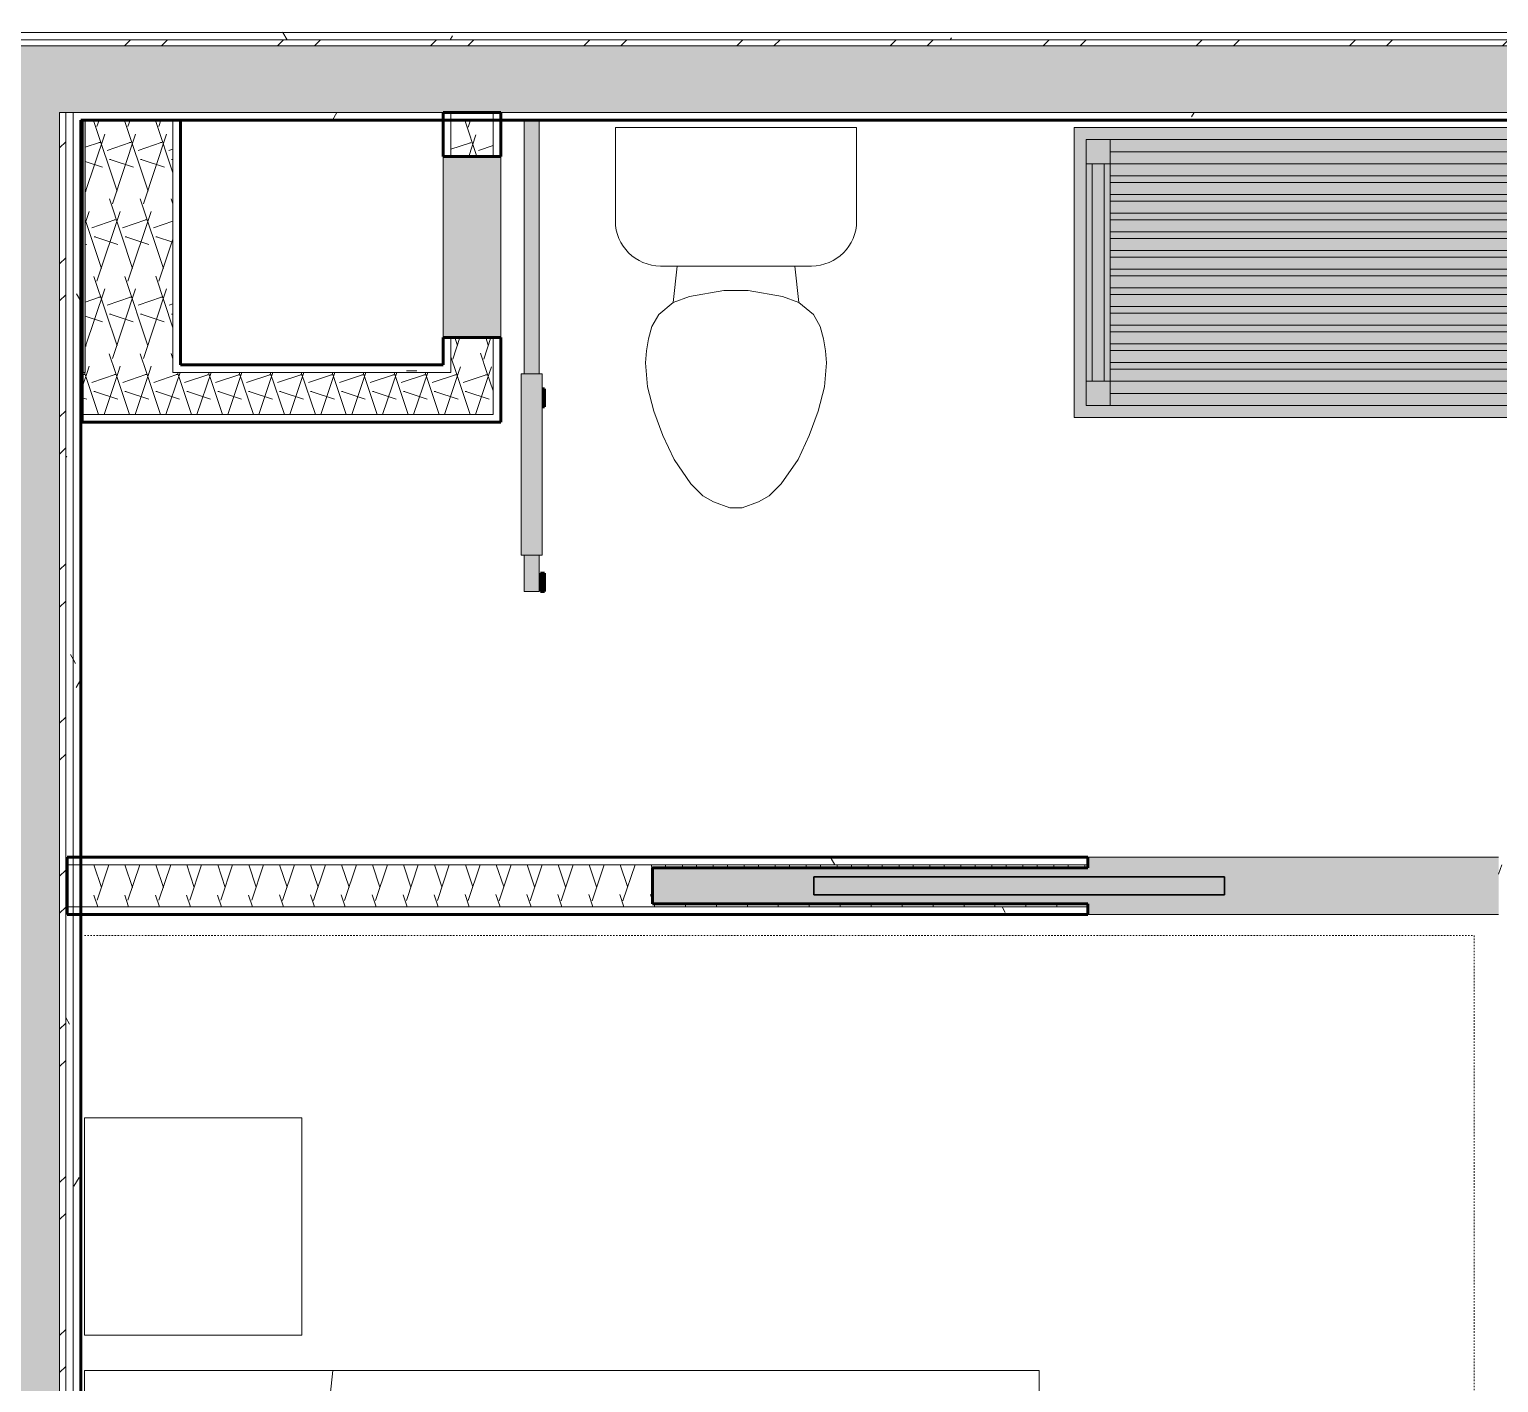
# Model space of a CAD drawing. Header units: inches. Extents: x -4169 to -1846, y 9706 to 12377.
# Drawn here: x -3338.7 to -3217.1, y 10268.9 to 10380.9 of the extents above; entities that cross this region are included whole.
import ezdxf

# ---------------------------------------------------------------- set-up
doc = ezdxf.new("R2010")
doc.units = ezdxf.units.IN
doc.header["$MEASUREMENT"] = 0
doc.linetypes.add('Dash', pattern=[0.25, 0.125, -0.125])
for name, color, linetype, lineweight in [('0-1', 7, 'Continuous', 5), ('0-2', 10, 'Continuous', 18), ('A-DOOR-2', 50, 'Continuous', 30), ('A-DOOR-3', 135, 'Continuous', 18), ('A-DOOR-4', 10, 'Continuous', 18), ('A-DOOR-5', 250, 'Continuous', 60), ('A-WALL', 113, 'Continuous', 18), ('A-WALL-1', 8, 'Continuous', 5), ('A-WALL-4', 250, 'Continuous', 60), ('A-WALL-5', 10, 'Continuous', 18), ('A-WALL-PATT-1', 7, 'Continuous', 9), ('A-WALL-PATT-2', 253, 'Continuous', 9), ('A-WALL-PATT-4', 111, 'Continuous', 9), ('I-FURN-1', 7, 'Continuous', 9), ('I-FURN-HDLN-1', 7, 'Dash', 9), ('I-WALL-3', 2, 'Continuous', 60), ('P-SANR-FIXT-2', 7, 'Continuous', 9), ('Q-CASE-1', 253, 'Continuous', 9), ('Q-CASE-2', 7, 'Continuous', 9)]:
    doc.layers.add(name, color=color, linetype=linetype, lineweight=lineweight)
pattern_1 = [(0, (0, 0), (20.48, 5.12), [0.845, -14.515, 0.845, -14.515, -81.92]), (0, (0, 0), (20.48, 5.12), [-30.72, 0.845, -29.875, 0.845, -14.515, -35.84]), (0, (0, 0), (20.48, 5.12), [-76.8, 0.845, -9.395, 0.845, -24.755]), (120, (7.68, 2.56), (-14.67405, 15.1762003), [0.845, -14.515, 0.845, -14.515, -81.92]), (120, (7.68, 2.56), (-14.67405, 15.1762003), [-30.72, 0.845, -29.875, 0.845, -14.515, -35.84]), (120, (7.68, 2.56), (-14.67405, 15.1762003), [-76.8, 0.845, -9.395, 0.845, -24.755]), (240, (10.24, 12.8), (-5.80595, -20.2962003), [0.845, -14.515, 0.845, -14.515, -81.92]), (240, (10.24, 12.8), (-5.80595, -20.2962003), [-30.72, 0.845, -29.875, 0.845, -14.515, -35.84]), (240, (10.24, 12.8), (-5.80595, -20.2962003), [-76.8, 0.845, -9.395, 0.845, -24.755])]
pattern_2 = [(161.57, (0.32, 0.32), (-2.560496185, -0.000537386), [0, -18.214, 2.022, 0]), (18.43, (-0.32, 0.32), (-2.560496185, 0.000537386), [0, -18.214, 2.022, 0]), (108.43, (0.32, 0.32), (1.27922091, -6.400876726), [6.07, -14.166]), (71.57, (-0.32, 0.32), (1.27922091, 6.400876726), [6.07, -14.166])]
pattern_3 = [(45, (0, 0), (-6.335677, 6.335677), []), (45, (0, 9.6), (-6.335677, 6.335677), [])]

# ---------------------------------------------------------------- blocks, each defined once
blk = doc.blocks.new('POCKET - FLUSH - 2-10 x 6-8-2636666-ENLARGED RCP - 1ST FLOOR PLAN')
at = {"layer": 'A-DOOR-2'}
for p, q in [((-39.67, 0.75), (-39.67, -0.75)), ((-5.67, 0.75), (-39.67, 0.75)), ((-5.67, -0.75), (-5.67, 0.75)), ((-39.67, -0.75), (-5.67, -0.75))]:
    blk.add_line(p, q, dxfattribs=at)
blk = doc.blocks.new('Toilet-Domestic-3D - Toilet-Domestic-3D-1372870-ENLARGED RCP - 1ST FLOOR PLAN')
at = {"layer": 'P-SANR-FIXT-2'}
for p, q in [((-3.74, 10), (-2.74, 11)), ((-2.74, 11), (-1.87, 11.5)), ((-1.87, 11.5), (-0.5, 12)), ((-0.5, 12), (0.5, 12)), ((0.5, 12), (1.87, 11.5)), ((1.87, 11.5), (2.74, 11)), ((2.74, 11), (3.74, 10)), ((-5.13, 8), (-3.74, 10)), ((3.74, 10), (5.13, 8)), ((-6.06, 6), (-5.13, 8)), ((5.13, 8), (6.06, 6)), ((-6.79, 4), (-6.06, 6)), ((6.06, 6), (6.79, 4)), ((-7.33, 1.99), (-6.79, 4)), ((6.79, 4), (7.33, 1.99)), ((-7.5, 0), (-7.33, 1.99)), ((7.33, 1.99), (7.5, 0)), ((-7.41, -1), (-7.5, 0)), ((-7.24, -2), (-7.41, -1)), ((7.41, -1), (7.24, -2)), ((7.5, 0), (7.41, -1)), ((-6.97, -3), (-7.24, -2)), ((7.24, -2), (6.97, -3)), ((-6.4, -4), (-6.97, -3)), ((6.97, -3), (6.4, -4)), ((-5.21, -5), (-6.4, -4)), ((6.4, -4), (5.21, -5)), ((-3.84, -5.5), (-5.21, -5)), ((-4.86, -8.02), (-5.21, -5)), ((-1, -6), (-3.84, -5.5)), ((1, -6), (-1, -6)), ((3.84, -5.5), (1, -6)), ((5.21, -5), (3.84, -5.5)), ((4.86, -8.02), (5.21, -5)), ((6.25, -8.02), (-6.25, -8.02)), ((-9.98, -11.75), (-9.98, -19.48)), ((9.98, -19.48), (9.98, -11.75)), ((-9.98, -19.48), (9.98, -19.48))]:
    blk.add_line(p, q, dxfattribs=at)
for centre, start, end in [((-6.25, -11.75), 90, 180), ((6.25, -11.75), 0, 90)]:
    blk.add_arc(centre, 3.73, start, end, dxfattribs=at)
blk = doc.blocks.new('Bed-Standard - Queen 60_ x 79_-1433484-ENLARGED RCP - 1ST FLOOR PLAN')
at = {"layer": 'I-FURN-1'}
for p, q in [((-19.31, 41.3), (40.69, 41.3)), ((-19.31, -37.7), (-19.31, 41.3)), ((40.69, -23.7), (-19.31, -17.13)), ((40.69, -37.7), (-19.31, -37.7))]:
    blk.add_line(p, q, dxfattribs=at)
at = {"layer": 'I-FURN-HDLN-1'}
for p, q in [((-55.31, 77.3), (64.69, 77.3)), ((-55.31, -37.7), (-55.31, 77.3))]:
    blk.add_line(p, q, dxfattribs=at)
blk = doc.blocks.new('Table-Night Stand - 18_ x 18_ x 24_-1372838-ENLARGED RCP - 1ST FLOOR PLAN')
at = {"layer": 'I-FURN-1'}
for p, q in [((0.15, 0), (18.15, 0)), ((0.15, -18), (0.15, 0)), ((18.15, 0), (18.15, -18)), ((18.15, -18), (0.15, -18))]:
    blk.add_line(p, q, dxfattribs=at)
blk = doc.blocks.new('BARN - FLUSH - WIDTH 1-V19-ENLARGED RCP - 1ST FLOOR PLAN')
at = {"layer": 'A-DOOR-3'}
h = blk.add_hatch(color=256, dxfattribs=at)
h.paths.add_polyline_path([(-28.5, -4.64), (-28.5, -4.95), (-25.5, -4.95), (-25.5, -4.32), (-28.5, -4.34), (-28.5, -4.51)], flags=0)
h.paths.add_polyline_path([(-10.5, -4.38), (-10.5, -4.95), (10.5, -4.95), (10.5, -4.32), (-10.5, -4.34)], flags=0)
for points in [[(-25.5, -5.82), (-10.5, -5.82), (-10.5, -4.07), (-25.5, -4.07)], [(-28.5, -6), (-27, -6), (-27, -5.67), (-28.5, -5.67), (-28.5, -5.82)], [(-13.23, -6), (-11.73, -6), (-11.73, -5.82), (-13.23, -5.82)]]:
    blk.add_hatch(color=256, dxfattribs=at).paths.add_polyline_path(points, flags=0)
h = blk.add_hatch(color=256, dxfattribs=at)
h.paths.add_polyline_path([(-28.5, -5.57), (-25.5, -5.55), (-25.5, -4.95), (-28.5, -4.95), (-28.5, -5.55)], flags=0)
h.paths.add_polyline_path([(-10.5, -5.55), (-10.5, -5.57), (10.5, -5.55), (10.5, -4.95), (-10.5, -4.95), (-10.5, -5.52)], flags=0)
at = {"layer": 'A-DOOR-4'}
for p, q in [((-28.5, -4.32), (-25.5, -4.32)), ((-28.5, -4.32), (-28.5, -4.95)), ((-25.5, -5.82), (-25.5, -4.07)), ((-25.5, -4.07), (-10.5, -4.07)), ((-10.5, -4.07), (-10.5, -5.82)), ((-10.5, -4.32), (10.5, -4.32)), ((10.5, -4.95), (10.5, -4.32)), ((-28.5, -4.95), (-28.5, -5.57)), ((-25.5, -5.57), (-28.5, -5.57)), ((-10.5, -5.82), (-25.5, -5.82)), ((10.5, -5.57), (-10.5, -5.57)), ((10.5, -5.57), (10.5, -4.95))]:
    blk.add_line(p, q, dxfattribs=at)
at = {"layer": 'A-DOOR-5'}
for p, q in [((-28.5, -6), (-28.5, -5.67)), ((-28.5, -5.67), (-27, -5.67)), ((-27, -6), (-28.5, -6)), ((-27, -5.67), (-27, -6)), ((-13.23, -6), (-13.23, -5.82)), ((-11.73, -6), (-13.23, -6)), ((-11.73, -5.82), (-11.73, -6))]:
    blk.add_line(p, q, dxfattribs=at)
blk = doc.blocks.new('Bath Vanity - Bath Vanity 42_-V75-ENLARGED RCP - 1ST FLOOR PLAN')
at = {"layer": 'Q-CASE-1'}
h = blk.add_hatch(color=256, dxfattribs=at)
h.paths.add_polyline_path([(-20.26, 0), (21.74, 0), (21.74, 24), (-20.26, 24), (-20.26, 1)], flags=0)
h.paths.add_polyline_path([(-19.26, 1), (-19.26, 23), (20.74, 23), (20.74, 1), (-17.26, 1)], flags=0)
h.paths.add_polyline_path([(1.4, 2), (18.74, 2), (18.74, 3), (-17.26, 3), (-17.26, 2), (-15.48, 2)], flags=0)
h.paths.add_polyline_path([(18.74, 4), (18.74, 4.55), (-17.26, 4.55), (-17.26, 4), (1.4, 4)], flags=0)
h.paths.add_polyline_path([(-17.26, 5.55), (18.74, 5.55), (18.74, 6.09), (-17.26, 6.09)], flags=0)
h.paths.add_polyline_path([(-17.26, 7.09), (18.74, 7.09), (18.74, 7.64), (-17.26, 7.64)], flags=0)
h.paths.add_polyline_path([(-15.48, 8.64), (18.74, 8.64), (18.74, 9.18), (-17.26, 9.18), (-17.26, 8.64)], flags=0)
h.paths.add_polyline_path([(18.74, 10.18), (18.74, 10.73), (-17.26, 10.73), (-17.26, 10.18), (10.03, 10.18)], flags=0)
h.paths.add_polyline_path([(-15.48, 11.73), (18.74, 11.73), (18.74, 12.27), (-17.26, 12.27), (-17.26, 11.73)], flags=0)
h.paths.add_polyline_path([(-17.26, 13.27), (18.74, 13.27), (18.74, 13.82), (-17.26, 13.82)], flags=0)
h.paths.add_polyline_path([(-15.48, 14.82), (18.74, 14.82), (18.74, 15.36), (-17.26, 15.36), (-17.26, 14.82)], flags=0)
h.paths.add_polyline_path([(-17.26, 16.36), (18.74, 16.36), (18.74, 16.91), (-17.26, 16.91)], flags=0)
h.paths.add_polyline_path([(1.4, 17.91), (18.74, 17.91), (18.74, 18.45), (-17.26, 18.45), (-17.26, 17.91), (-15.48, 17.91)], flags=0)
h.paths.add_polyline_path([(1.4, 19.45), (18.74, 19.45), (18.74, 20), (-17.26, 20), (-17.26, 19.45), (-15.17, 19.45)], flags=0)
h.paths.add_polyline_path([(-15.48, 21), (18.74, 21), (18.74, 22), (-17.26, 22), (-17.26, 21)], flags=0)
h = blk.add_hatch(color=256, dxfattribs=at)
h.paths.add_polyline_path([(-19.26, 1), (-17.26, 1), (-17.26, 3), (-19.26, 3), (-19.26, 1.48)], flags=0)
h.paths.add_polyline_path([(18.74, 1), (20.74, 1), (20.74, 3), (18.74, 3)], flags=0)
h.paths.add_polyline_path([(-17.26, 21), (-17.26, 23), (-19.26, 23), (-19.26, 21), (-17.76, 21)], flags=0)
h.paths.add_polyline_path([(18.74, 21), (20.74, 21), (20.74, 23), (18.74, 23), (18.74, 22)], flags=0)
for points in [[(18.74, 22), (18.74, 23), (-17.26, 23), (-17.26, 22), (1.4, 22)], [(-19.26, 3), (-18.76, 3), (-18.76, 21), (-19.26, 21), (-19.26, 4)], [(-18.76, 3), (-17.76, 3), (-17.76, 21), (-18.76, 21), (-18.76, 4)], [(-17.26, 3), (-17.26, 21), (-17.76, 21), (-17.76, 3)], [(18.74, 20), (18.74, 21), (-17.26, 21), (-17.26, 20), (17.74, 20)], [(19.24, 3), (19.24, 21), (18.74, 21), (18.74, 3)], [(19.24, 3), (20.24, 3), (20.24, 21), (19.24, 21), (19.24, 4)], [(20.74, 3), (20.74, 21), (20.24, 21), (20.24, 3)], [(18.74, 18.45), (18.74, 19.45), (-17.26, 19.45), (-17.26, 18.45), (1.4, 18.45)], [(1.4, 16.91), (18.74, 16.91), (18.74, 17.91), (-17.26, 17.91), (-17.26, 16.91), (-15.48, 16.91)], [(1.4, 15.36), (18.74, 15.36), (18.74, 16.36), (-17.26, 16.36), (-17.26, 15.36), (-15.48, 15.36)], [(1.4, 13.82), (18.74, 13.82), (18.74, 14.82), (-17.26, 14.82), (-17.26, 13.82), (-15.48, 13.82)], [(1.4, 12.27), (18.74, 12.27), (18.74, 13.27), (-17.26, 13.27), (-17.26, 12.27), (-15.48, 12.27)], [(18.74, 10.73), (18.74, 11.73), (-17.26, 11.73), (-17.26, 10.73), (1.4, 10.73)], [(-11.59, 9.18), (18.74, 9.18), (18.74, 10.18), (-17.26, 10.18), (-17.26, 9.18), (-15.48, 9.18)], [(18.74, 7.64), (18.74, 8.64), (-17.26, 8.64), (-17.26, 7.64), (1.4, 7.64)], [(1.4, 6.09), (18.74, 6.09), (18.74, 7.09), (-17.26, 7.09), (-17.26, 6.09), (-15.48, 6.09)], [(-15.48, 4.55), (18.74, 4.55), (18.74, 5.55), (-17.26, 5.55), (-17.26, 4.55)], [(18.74, 3), (18.74, 4), (-17.26, 4), (-17.26, 3), (1.4, 3)], [(-15.48, 1), (18.74, 1), (18.74, 2), (-17.26, 2), (-17.26, 1)]]:
    blk.add_hatch(color=256, dxfattribs=at).paths.add_polyline_path(points, flags=0)
at = {"layer": 'Q-CASE-2'}
for p, q in [((-20.26, 0), (-20.26, 24)), ((-20.26, 24), (21.74, 24)), ((21.74, 24), (21.74, 0)), ((-19.26, 21), (-19.26, 23)), ((-19.26, 23), (-17.26, 23)), ((-17.26, 23), (18.74, 23)), ((-17.26, 23), (-17.26, 21)), ((-17.26, 22), (18.74, 22)), ((18.74, 21), (18.74, 23)), ((18.74, 23), (20.74, 23)), ((20.74, 23), (20.74, 21)), ((-19.26, 21), (-19.26, 3)), ((-17.26, 21), (-19.26, 21)), ((-18.76, 21), (-18.76, 3)), ((-17.76, 21), (-17.76, 3)), ((18.74, 21), (-17.26, 21)), ((-17.26, 21), (-17.26, 3)), ((18.74, 21), (18.74, 3)), ((20.74, 21), (18.74, 21)), ((19.24, 21), (19.24, 3)), ((20.24, 21), (20.24, 3)), ((20.74, 21), (20.74, 3)), ((-17.26, 20), (18.74, 20)), ((18.74, 19.45), (-17.26, 19.45)), ((-17.26, 18.45), (18.74, 18.45)), ((18.74, 17.91), (-17.26, 17.91)), ((-17.26, 16.91), (18.74, 16.91)), ((18.74, 16.36), (-17.26, 16.36)), ((-17.26, 15.36), (18.74, 15.36)), ((18.74, 14.82), (-17.26, 14.82)), ((-17.26, 13.82), (18.74, 13.82)), ((18.74, 13.27), (-17.26, 13.27)), ((-17.26, 12.27), (18.74, 12.27)), ((18.74, 11.73), (-17.26, 11.73)), ((-17.26, 10.73), (18.74, 10.73)), ((18.74, 10.18), (-17.26, 10.18)), ((-17.26, 9.18), (18.74, 9.18)), ((18.74, 8.64), (-17.26, 8.64)), ((-17.26, 7.64), (18.74, 7.64)), ((18.74, 7.09), (-17.26, 7.09)), ((-17.26, 6.09), (18.74, 6.09)), ((18.74, 5.55), (-17.26, 5.55)), ((-17.26, 4.55), (18.74, 4.55)), ((18.74, 4), (-17.26, 4)), ((-19.26, 1), (-19.26, 3)), ((-19.26, 3), (-17.26, 3)), ((-17.26, 3), (18.74, 3)), ((-17.26, 3), (-17.26, 1)), ((18.74, 1), (18.74, 3)), ((18.74, 3), (20.74, 3)), ((20.74, 3), (20.74, 1)), ((-17.26, 2), (18.74, 2)), ((-17.26, 1), (-19.26, 1)), ((-17.26, 1), (18.74, 1)), ((20.74, 1), (18.74, 1)), ((21.74, 0), (-20.26, 0))]:
    blk.add_line(p, q, dxfattribs=at)
blk = doc.blocks.new('CTR - 1st Phase - Unit Layouts_rvt-1-ENLARGED RCP - 1ST FLOOR PLAN')
at = {"layer": 'A-WALL-1'}
for points in [[(-3334.1, 10352.53), (-3334.1, 10373.41), (-3334.35, 10373.41), (-3334.35, 10352.53)], [(-3303.85, 10355.4), (-3299.72, 10355.4), (-3299.72, 10370.4), (-3304.47, 10370.4), (-3304.47, 10355.4)], [(-3227.82, 10307.65), (-3217.15, 10307.65), (-3217.15, 10312.4), (-3251.15, 10312.4), (-3251.15, 10311.53), (-3287.15, 10311.53), (-3287.15, 10308.53), (-3251.15, 10308.53), (-3251.15, 10307.65)]]:
    blk.add_hatch(color=256, dxfattribs=at).paths.add_polyline_path(points, flags=0)
at = {"layer": 'A-WALL-PATT-1'}
h = blk.add_hatch(dxfattribs=at)
h.set_pattern_fill('FP_1', color=256, style=0, pattern_type=2)
h.set_pattern_definition(pattern_1)
h.paths.add_polyline_path([(-3303.85, 10352.53), (-3303.85, 10353.15), (-3326.85, 10353.15), (-3326.85, 10352.53), (-3304.47, 10352.53)], flags=0)
h = blk.add_hatch(dxfattribs=at)
h.set_pattern_fill('FP_1', color=256, style=0, pattern_type=2)
h.set_pattern_definition(pattern_1)
h.paths.add_polyline_path([(-3334.47, 10311.78), (-3251.15, 10311.78), (-3251.15, 10312.4), (-3334.47, 10312.4)], flags=0)
h.paths.add_polyline_path([(-3208.36, 10311.78), (-3208.35, 10311.78), (-3208.35, 10312.4), (-3217.15, 10312.4), (-3217.15, 10311.78)], flags=0)
h = blk.add_hatch(dxfattribs=at)
h.set_pattern_fill('FP_1', color=256, style=0, pattern_type=2)
h.set_pattern_definition(pattern_1)
h.paths.add_polyline_path([(-3334.47, 10307.65), (-3251.15, 10307.65), (-3251.15, 10308.28), (-3334.47, 10308.27)], flags=0)
h.paths.add_polyline_path([(-3208.35, 10307.65), (-3208.35, 10308.28), (-3217.15, 10308.28), (-3217.15, 10307.65)], flags=0)
at = {"layer": 'A-WALL-PATT-2'}
h = blk.add_hatch(dxfattribs=at)
h.set_pattern_fill('FP_2', color=256, style=0, pattern_type=2)
h.set_pattern_definition(pattern_2)
h.paths.add_polyline_path([(-3334.09, 10352.53), (-3326.85, 10352.53), (-3326.85, 10373.41), (-3334.1, 10373.41), (-3334.1, 10352.53)], flags=0)
h = blk.add_hatch(dxfattribs=at)
h.set_pattern_fill('FP_2', color=256, style=0, pattern_type=2)
h.set_pattern_definition(pattern_2)
h.paths.add_polyline_path([(-3300.35, 10352.53), (-3300.35, 10355.4), (-3303.85, 10355.4), (-3303.85, 10352.53)], flags=0)
h.paths.add_polyline_path([(-3300.35, 10370.4), (-3300.35, 10373.41), (-3303.85, 10373.41), (-3303.85, 10370.4)], flags=0)
h = blk.add_hatch(dxfattribs=at)
h.set_pattern_fill('FP_2', color=256, style=0, pattern_type=2)
h.set_pattern_definition(pattern_2)
h.paths.add_polyline_path([(-3334.35, 10349.03), (-3300.35, 10349.03), (-3300.35, 10352.53), (-3334.35, 10352.53), (-3334.35, 10349.67)], flags=0)
h = blk.add_hatch(dxfattribs=at)
h.set_pattern_fill('FP_2', color=256, style=0, pattern_type=2)
h.set_pattern_definition(pattern_2)
h.paths.add_polyline_path([(-3334.47, 10308.28), (-3251.15, 10308.28), (-3251.15, 10308.53), (-3287.15, 10308.53), (-3287.15, 10311.53), (-3251.15, 10311.53), (-3251.15, 10311.78), (-3334.47, 10311.77), (-3334.47, 10308.28)], flags=0)
h.paths.add_polyline_path([(-3207.72, 10308.28), (-3207.72, 10311.78), (-3217.15, 10311.78), (-3217.15, 10308.28), (-3208.35, 10308.28)], flags=0)
at = {"layer": 'A-WALL-4'}
for p, q in [((-3334.35, 10353.15), (-3334.35, 10373.41)), ((-3334.35, 10373.41), (-3326.22, 10373.41)), ((-3326.22, 10373.41), (-3326.22, 10353.15)), ((-3304.47, 10370.4), (-3304.47, 10374.04)), ((-3304.47, 10374.04), (-3299.72, 10374.04)), ((-3299.72, 10374.04), (-3299.72, 10370.4)), ((-3299.72, 10370.4), (-3304.47, 10370.4)), ((-3304.47, 10353.15), (-3304.47, 10355.4)), ((-3304.47, 10355.4), (-3299.72, 10355.4)), ((-3299.72, 10355.4), (-3299.72, 10353.15)), ((-3334.35, 10352.53), (-3334.35, 10353.15)), ((-3334.35, 10348.4), (-3334.35, 10352.53)), ((-3326.22, 10353.15), (-3304.47, 10353.15)), ((-3299.72, 10353.15), (-3299.72, 10349.03)), ((-3299.72, 10349.03), (-3299.72, 10348.4)), ((-3299.72, 10348.4), (-3334.35, 10348.4)), ((-3335.6, 10312.4), (-3251.15, 10312.4)), ((-3335.6, 10307.65), (-3335.6, 10312.4)), ((-3251.15, 10312.4), (-3251.15, 10311.53)), ((-3251.15, 10311.53), (-3287.15, 10311.53)), ((-3287.15, 10311.53), (-3287.15, 10308.53)), ((-3251.15, 10307.65), (-3335.6, 10307.65)), ((-3287.15, 10308.53), (-3251.15, 10308.53)), ((-3251.15, 10308.53), (-3251.15, 10307.65))]:
    blk.add_line(p, q, dxfattribs=at)
at = {"layer": 'A-WALL-5'}
for p, q in [((-3334.1, 10353.15), (-3334.1, 10373.41)), ((-3326.85, 10353.15), (-3326.85, 10373.41)), ((-3303.85, 10374.04), (-3303.85, 10370.4)), ((-3300.35, 10374.04), (-3300.35, 10370.4)), ((-3304.47, 10370.4), (-3304.47, 10355.4)), ((-3299.72, 10355.4), (-3299.72, 10370.4)), ((-3303.85, 10355.4), (-3303.85, 10353.15)), ((-3300.35, 10355.4), (-3300.35, 10353.15)), ((-3334.35, 10352.53), (-3334.1, 10352.53)), ((-3334.35, 10352.53), (-3334.1, 10352.53)), ((-3334.1, 10352.53), (-3334.1, 10353.15)), ((-3326.85, 10352.53), (-3326.85, 10353.15)), ((-3326.85, 10352.53), (-3303.85, 10352.53)), ((-3303.85, 10352.53), (-3303.85, 10353.15)), ((-3300.35, 10352.53), (-3300.35, 10353.15)), ((-3300.35, 10349.03), (-3300.35, 10352.53)), ((-3334.35, 10349.03), (-3300.35, 10349.03)), ((-3217.15, 10312.4), (-3251.15, 10312.4)), ((-3251.15, 10311.78), (-3335.6, 10311.78)), ((-3251.15, 10308.28), (-3335.6, 10308.28)), ((-3251.15, 10307.65), (-3217.15, 10307.65))]:
    blk.add_line(p, q, dxfattribs=at)
at = {"layer": '0-2'}
for name, p, rotation in [('BARN - FLUSH - WIDTH 1-V19-ENLARGED RCP - 1ST FLOOR PLAN', (-3302.1, 10362.9), 89.99999999992922), ('Toilet-Domestic-3D - Toilet-Domestic-3D-1372870-ENLARGED RCP - 1ST FLOOR PLAN', (-3280.25, 10353.31), 180), ('Bath Vanity - Bath Vanity 42_-V75-ENLARGED RCP - 1ST FLOOR PLAN', (-3230.54, 10372.79), 180), ('Bed-Standard - Queen 60_ x 79_-1433484-ENLARGED RCP - 1ST FLOOR PLAN', (-3296.47, 10250.6), 269.9999999999901), ('Table-Night Stand - 18_ x 18_ x 24_-1372838-ENLARGED RCP - 1ST FLOOR PLAN', (-3316.17, 10290.99), 269.9999999999901)]:
    blk.add_blockref(name, p, dxfattribs=dict(at, rotation=rotation))
blk.add_blockref('POCKET - FLUSH - 2-10 x 6-8-2636666-ENLARGED RCP - 1ST FLOOR PLAN', (-3234.15, 10310.03), dxfattribs=at)

msp = doc.modelspace()

# ---------------------------------------------------------------- hatches: boundary and pattern name
at = {"layer": 'A-WALL-PATT-4'}
h = msp.add_hatch(dxfattribs=at)
h.set_pattern_fill('FP_1', color=256, style=0, pattern_type=2)
h.set_pattern_definition(pattern_1)
h.paths.add_polyline_path([(-3202.37, 10380.66), (-3201.25, 10380.66), (-3201.26, 10381.16), (-3417.8, 10381.16), (-3417.8, 10380.66), (-3202.46, 10380.66)], flags=0)
h = msp.add_hatch(dxfattribs=at)
h.set_pattern_fill('FP_1', color=256, style=0, pattern_type=2)
h.set_pattern_definition(pattern_1)
h.paths.add_polyline_path([(-3417.17, 10380.04), (-3201.87, 10380.04), (-3201.9, 10380.66), (-3417.17, 10380.66), (-3417.17, 10380.08)], flags=0)
h = msp.add_hatch(dxfattribs=at)
h.set_pattern_fill('FP_26', color=256, style=0, pattern_type=2)
h.set_pattern_definition(pattern_3)
h.paths.add_polyline_path([(-3210.94, 10379.54), (-3202.37, 10379.54), (-3202.39, 10380.04), (-3416.67, 10380.04), (-3416.67, 10379.54), (-3212.17, 10379.54)], flags=0)
h = msp.add_hatch(dxfattribs=at)
h.set_pattern_fill('FP_2', color=256, style=0, pattern_type=2)
h.set_pattern_definition(pattern_2)
h.paths.add_polyline_path([(-3351.61, 10374.04), (-3207.87, 10374.04), (-3207.87, 10379.54), (-3411.17, 10379.54), (-3411.17, 10374.04), (-3362.89, 10374.04)], flags=0)
h = msp.add_hatch(dxfattribs=at)
h.set_pattern_fill('FP_1', color=256, style=0, pattern_type=2)
h.set_pattern_definition(pattern_1)
h.paths.add_polyline_path([(-3410.55, 10373.41), (-3342.35, 10373.42), (-3342.35, 10374.04), (-3410.55, 10374.04)], flags=0)
h.paths.add_polyline_path([(-3210.28, 10373.41), (-3208.5, 10373.41), (-3208.5, 10374.04), (-3335.1, 10374.04), (-3335.1, 10373.41), (-3210.94, 10373.41)], flags=0)
h = msp.add_hatch(dxfattribs=at)
h.set_pattern_fill('FP_2', color=256, style=0, pattern_type=2)
h.set_pattern_definition(pattern_2)
h.paths.add_polyline_path([(-3336.22, 10018.09), (-3336.22, 10374.04), (-3341.72, 10374.04), (-3341.72, 10018.09)], flags=0)
h = msp.add_hatch(dxfattribs=at)
h.set_pattern_fill('FP_26', color=256, style=0, pattern_type=2)
h.set_pattern_definition(pattern_3)
h.paths.add_polyline_path([(-3335.72, 10018.09), (-3335.72, 10181.79), (-3336.22, 10181.79), (-3336.22, 10018.09)], flags=0)
h.paths.add_polyline_path([(-3336.22, 10185.29), (-3335.72, 10185.29), (-3335.72, 10374.04), (-3336.22, 10374.04), (-3336.22, 10188.8)], flags=0)
h = msp.add_hatch(dxfattribs=at)
h.set_pattern_fill('FP_1', color=256, style=0, pattern_type=2)
h.set_pattern_definition(pattern_1)
h.paths.add_polyline_path([(-3335.72, 10018.09), (-3335.1, 10018.09), (-3335.1, 10105.15), (-3335.72, 10105.15), (-3335.72, 10027.94)], flags=0)
h.paths.add_polyline_path([(-3335.52, 10135.15), (-3335.1, 10135.15), (-3335.1, 10181.79), (-3335.72, 10181.79), (-3335.72, 10135.15)], flags=0)
h.paths.add_polyline_path([(-3335.1, 10185.29), (-3335.1, 10374.04), (-3335.72, 10374.04), (-3335.72, 10185.29), (-3335.43, 10185.29)], flags=0)
h = msp.add_hatch(dxfattribs=at)
h.set_pattern_fill('FP_1', color=256, style=0, pattern_type=2)
h.set_pattern_definition(pattern_1)
h.paths.add_polyline_path([(-3334.47, 10018.09), (-3334.47, 10105.15), (-3335.1, 10105.15), (-3335.1, 10018.09)], flags=0)
h.paths.add_polyline_path([(-3334.47, 10135.15), (-3334.47, 10181.79), (-3335.1, 10181.79), (-3335.1, 10135.15)], flags=0)
h.paths.add_polyline_path([(-3334.47, 10185.29), (-3334.47, 10373.41), (-3335.1, 10373.41), (-3335.1, 10185.29)], flags=0)

# ---------------------------------------------------------------- linework, layer by layer
at = {"layer": 'A-WALL'}
for p, q in [((-3201.25, 10380.66), (-3417.8, 10380.66)), ((-3201.87, 10380.04), (-3417.17, 10380.04)), ((-3202.37, 10379.54), (-3416.67, 10379.54)), ((-3336.22, 10374.04), (-3336.22, 10018.09)), ((-3207.87, 10374.04), (-3336.22, 10374.04)), ((-3335.72, 10374.04), (-3335.72, 10135.15)), ((-3335.1, 10374.04), (-3335.1, 10135.15))]:
    msp.add_line(p, q, dxfattribs=at)
at = {"layer": 'I-WALL-3'}
for p, q in [((-3334.47, 10373.41), (-3334.47, 10135.15)), ((-3208.5, 10373.41), (-3334.47, 10373.41))]:
    msp.add_line(p, q, dxfattribs=at)

# ---------------------------------------------------------------- block references
at = {"layer": '0-1'}
msp.add_blockref('CTR - 1st Phase - Unit Layouts_rvt-1-ENLARGED RCP - 1ST FLOOR PLAN', (0, 0), dxfattribs=at)

doc.saveas('drawing.dxf')
